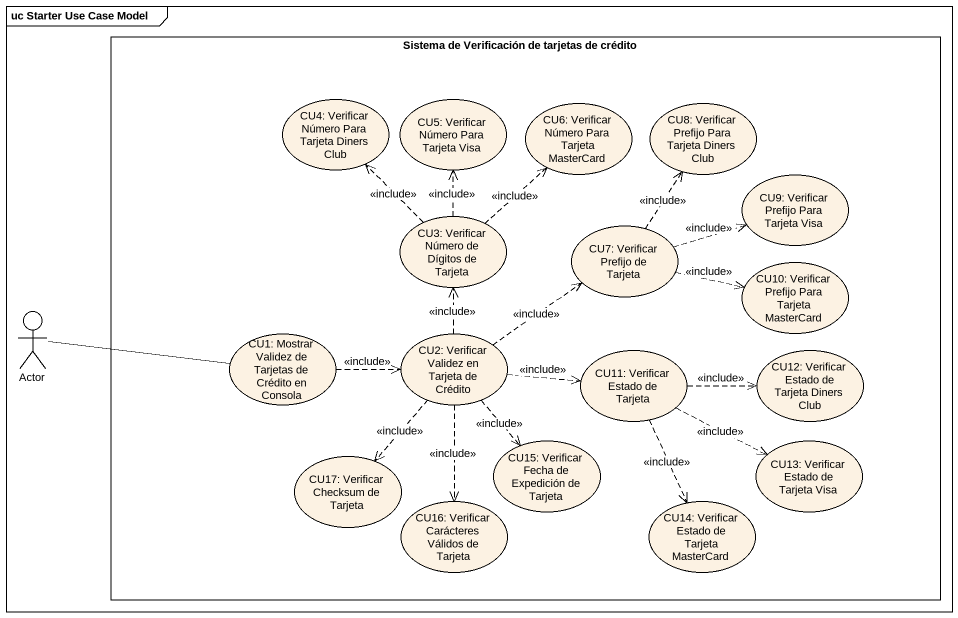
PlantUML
@startuml
mainframe uc Starter Use Case Model
rectangle "Sistema de Verificación de tarjetas de crédito" as Sistema_de_Verificación_de {
  usecase "CU4: Verificar Número Para Tarjeta Diners Club" as CU4_Verificar_Número_Para
  usecase "CU5: Verificar Número Para Tarjeta Visa" as CU5_Verificar_Número_Para
  usecase "CU6: Verificar Número Para Tarjeta MasterCard" as CU6_Verificar_Número_Para
  usecase "CU8: Verificar Prefijo Para Tarjeta Diners Club" as CU8_Verificar_Prefijo_Para
  usecase "CU3: Verificar Número de Dígitos de Tarjeta" as CU3_Verificar_Número_de
  usecase "CU9: Verificar Prefijo Para Tarjeta Visa" as CU9_Verificar_Prefijo_Para
  usecase "CU7: Verificar Prefijo de Tarjeta" as CU7_Verificar_Prefijo_de
  usecase "CU10: Verificar Prefijo Para Tarjeta MasterCard" as CU10_Verificar_Prefijo_Para
  usecase "CU1: Mostrar Validez de Tarjetas de Crédito en Consola" as CU1_Mostrar_Validez_de
  usecase "CU2: Verificar Validez en Tarjeta de Crédito" as CU2_Verificar_Validez_en
  usecase "CU11: Verificar Estado de Tarjeta" as CU11_Verificar_Estado_de
  usecase "CU12: Verificar Estado de Tarjeta Diners Club" as CU12_Verificar_Estado_de
  usecase "CU15: Verificar Fecha de Expedición de Tarjeta" as CU15_Verificar_Fecha_de
  usecase "CU13: Verificar Estado de Tarjeta Visa" as CU13_Verificar_Estado_de
  usecase "CU17: Verificar Checksum de Tarjeta" as CU17_Verificar_Checksum_de
  usecase "CU16: Verificar Carácteres Válidos de Tarjeta" as CU16_Verificar_Carácteres
  usecase "CU14: Verificar Estado de Tarjeta MasterCard" as CU14_Verificar_Estado_de
}
actor "Actor" as Actor_
CU3_Verificar_Número_de .up.> CU4_Verificar_Número_Para : <<include>>
CU3_Verificar_Número_de .up.> CU5_Verificar_Número_Para : <<include>>
CU3_Verificar_Número_de .up.> CU6_Verificar_Número_Para : <<include>>
CU7_Verificar_Prefijo_de .up.> CU8_Verificar_Prefijo_Para : <<include>>
CU7_Verificar_Prefijo_de .right.> CU9_Verificar_Prefijo_Para : <<include>>
CU7_Verificar_Prefijo_de .right.> CU10_Verificar_Prefijo_Para : <<include>>
Actor_ -right- CU1_Mostrar_Validez_de
CU1_Mostrar_Validez_de .right.> CU2_Verificar_Validez_en : <<include>>
CU2_Verificar_Validez_en .up.> CU3_Verificar_Número_de : <<include>>
CU2_Verificar_Validez_en .up.> CU7_Verificar_Prefijo_de : <<include>>
CU2_Verificar_Validez_en .right.> CU11_Verificar_Estado_de : <<include>>
CU2_Verificar_Validez_en ..> CU15_Verificar_Fecha_de : <<include>>
CU2_Verificar_Validez_en ..> CU17_Verificar_Checksum_de : <<include>>
CU2_Verificar_Validez_en ..> CU16_Verificar_Carácteres : <<include>>
CU11_Verificar_Estado_de .right.> CU12_Verificar_Estado_de : <<include>>
CU11_Verificar_Estado_de .right.> CU13_Verificar_Estado_de : <<include>>
CU11_Verificar_Estado_de ..> CU14_Verificar_Estado_de : <<include>>
@enduml
